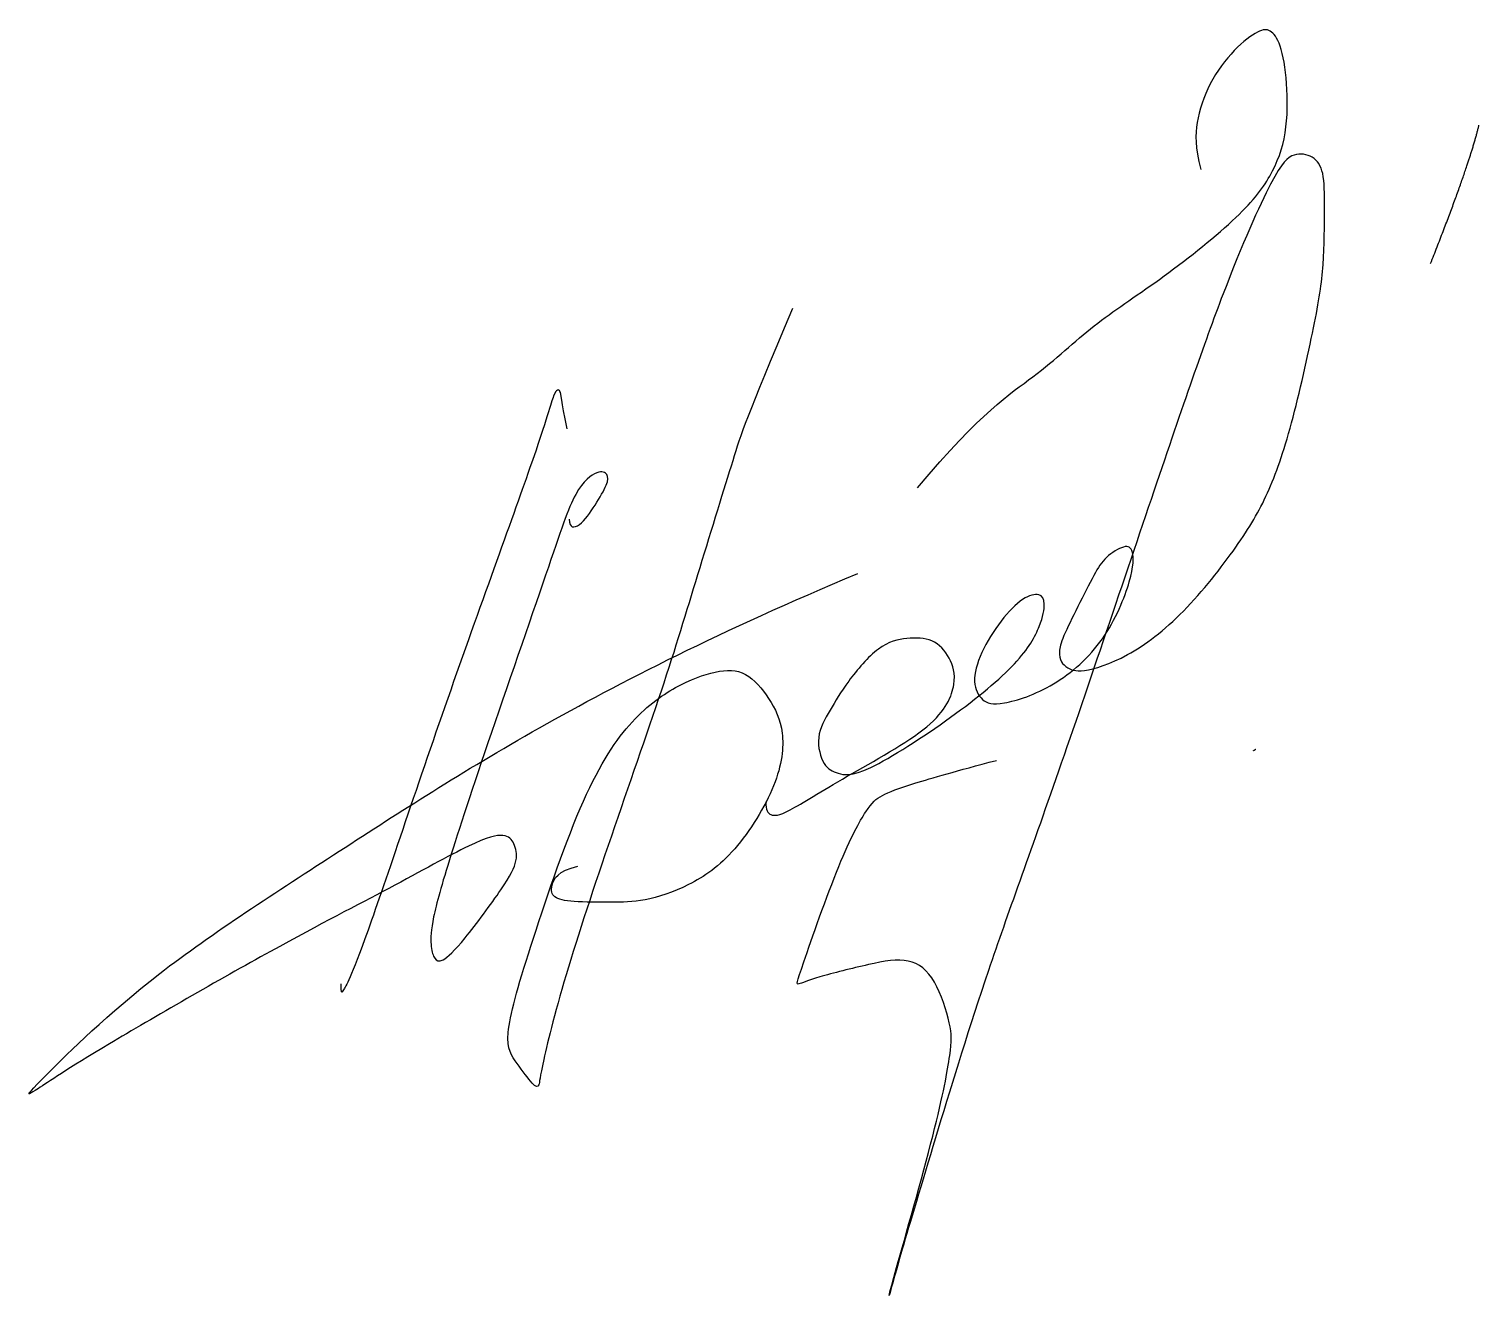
# Model space of a CAD drawing. Header units: inches. Extents: x 9.39 to 17.37, y -12.26 to -5.28.
import ezdxf

# ---------------------------------------------------------------- set-up
doc = ezdxf.new("R2010")
doc.units = ezdxf.units.IN
doc.header["$MEASUREMENT"] = 0
doc.layers.add('Sign', color=5, linetype='Continuous')

msp = doc.modelspace()

# ---------------------------------------------------------------- linework, layer by layer
at = {"layer": 'Sign'}
for points, degree in [([(14.2807, -7.8036), (14.6344, -7.3825), (14.943, -7.1944), (15.244, -6.9011), (15.5901, -6.683), (16.0625, -6.3111), (16.2321, -6.0898), (16.3168, -5.8639), (16.3168, -5.5673), (16.2798, -5.3506), (16.2189, -5.2805), (16.1653, -5.2805), (16.0232, -5.3838), (15.8792, -5.5775), (15.8072, -5.8007), (15.8072, -5.9262), (15.8386, -6.0535)], 3), ([(17.1028, -6.5696), (17.3119, -6.0425), (17.3689, -5.8098)], 2), ([(13.4462, -9.5302), (13.4462, -9.5781), (13.4685, -9.6083), (13.54, -9.6083), (13.855, -9.4053), (14.4079, -9.1085), (14.5022, -8.8675), (14.465, -8.736), (14.3677, -8.6274), (14.2247, -8.6274), (14.0712, -8.659), (13.8862, -8.8785), (13.7996, -9.0261), (13.7153, -9.173), (13.7637, -9.3433), (13.8373, -9.372), (13.9538, -9.4042), (14.4918, -9.0583), (14.8559, -8.755), (14.9653, -8.5525), (14.985, -8.4306), (14.9597, -8.3812), (14.8632, -8.3992), (14.7397, -8.5271), (14.623, -8.7133), (14.5781, -8.8796), (14.6331, -8.9783), (14.7229, -9.0086), (15.0317, -8.9075), (15.3213, -8.6526), (15.4706, -8.2828), (15.4706, -8.1386), (15.4255, -8.1133), (15.3101, -8.1836), (15.2578, -8.2687), (15.1604, -8.4597), (15.0756, -8.6328), (15.0558, -8.7085), (15.0687, -8.7647), (15.1037, -8.7918), (15.1669, -8.8268), (15.4264, -8.7476), (15.7446, -8.508), (16.0577, -8.1066), (16.2105, -7.8475), (16.3357, -7.4907), (16.4746, -6.8661), (16.519, -6.587), (16.519, -6.2438), (16.519, -6.0589), (16.461, -5.9755), (16.3486, -5.9556), (16.2542, -6.0426), (15.9729, -6.673), (15.6238, -7.6899), (15.0142, -9.5028), (14.6574, -10.4696), (14.3826, -11.3678), (14.182, -12.0358), (14.1191, -12.2704), (14.1191, -12.2526), (14.3996, -11.2702), (14.4696, -10.8781), (14.4696, -10.775), (14.3828, -10.4945), (14.2424, -10.3806), (14.029, -10.4185), (13.7045, -10.5004), (13.6139, -10.5413), (13.6139, -10.5266), (13.865, -9.81), (14.0109, -9.5513), (14.0725, -9.4957), (14.2249, -9.4371), (14.4947, -9.3609), (14.7146, -9.3023)], 3), ([(13.5937, -6.8171), (13.334, -7.4301), (13.2884, -7.5778), (13.0761, -8.2617), (12.9059, -8.8329), (12.6111, -9.6717), (12.338, -10.4861), (12.2029, -11.0234), (12.2029, -11.0994), (12.172, -11.0994), (12.0762, -10.9643), (11.9946, -10.8574), (12.1241, -10.4017), (12.4338, -9.4829), (12.6953, -9.0728), (12.9567, -8.8845), (13.1777, -8.8032), (13.3403, -8.8032), (13.4693, -8.9604), (13.5559, -9.1335), (13.5258, -9.4232), (13.2765, -9.8266), (13.022, -10.0014), (12.7676, -10.0827), (12.6045, -10.0827), (12.3706, -10.0827), (12.273, -10.0589), (12.2585, -10.0001), (12.3018, -9.9103), (12.4128, -9.8837)], 3), ([(12.3533, -7.4786), (12.3208, -7.3167), (12.3208, -7.2593), (12.2825, -7.2593), (12.2278, -7.4943), (11.6919, -8.9523), (11.188, -10.4699), (11.1114, -10.5802), (11.1114, -10.5868), (11.1114, -10.531)], 3), ([(12.3649, -7.9767), (12.3649, -8.0263), (12.4201, -8.0263), (12.5111, -7.8967), (12.58, -7.7782), (12.58, -7.7258), (12.5312, -7.702), (12.3983, -7.7952), (12.2808, -8.1576), (11.8895, -9.2823), (11.6727, -9.9457), (11.6032, -10.2128), (11.6032, -10.3376), (11.6239, -10.3962), (11.6597, -10.4212), (11.7704, -10.3159), (12.0195, -9.9801), (12.0876, -9.8478), (12.065, -9.7555), (12.0197, -9.6998), (11.8629, -9.7364), (11.3926, -10.001), (10.8087, -10.2972), (9.7043, -10.9321), (9.3943, -11.1426), (9.3943, -11.1349), (9.3943, -11.1262), (10.0414, -10.4831), (11.1193, -9.7915), (12.0852, -9.1613), (13.1996, -8.5886), (13.9518, -8.2754)], 3), ([(16.1285, -9.2492), (16.1424, -9.24)], 1)]:
    msp.add_open_spline(points, degree=degree, dxfattribs=at)

doc.saveas('drawing.dxf')
